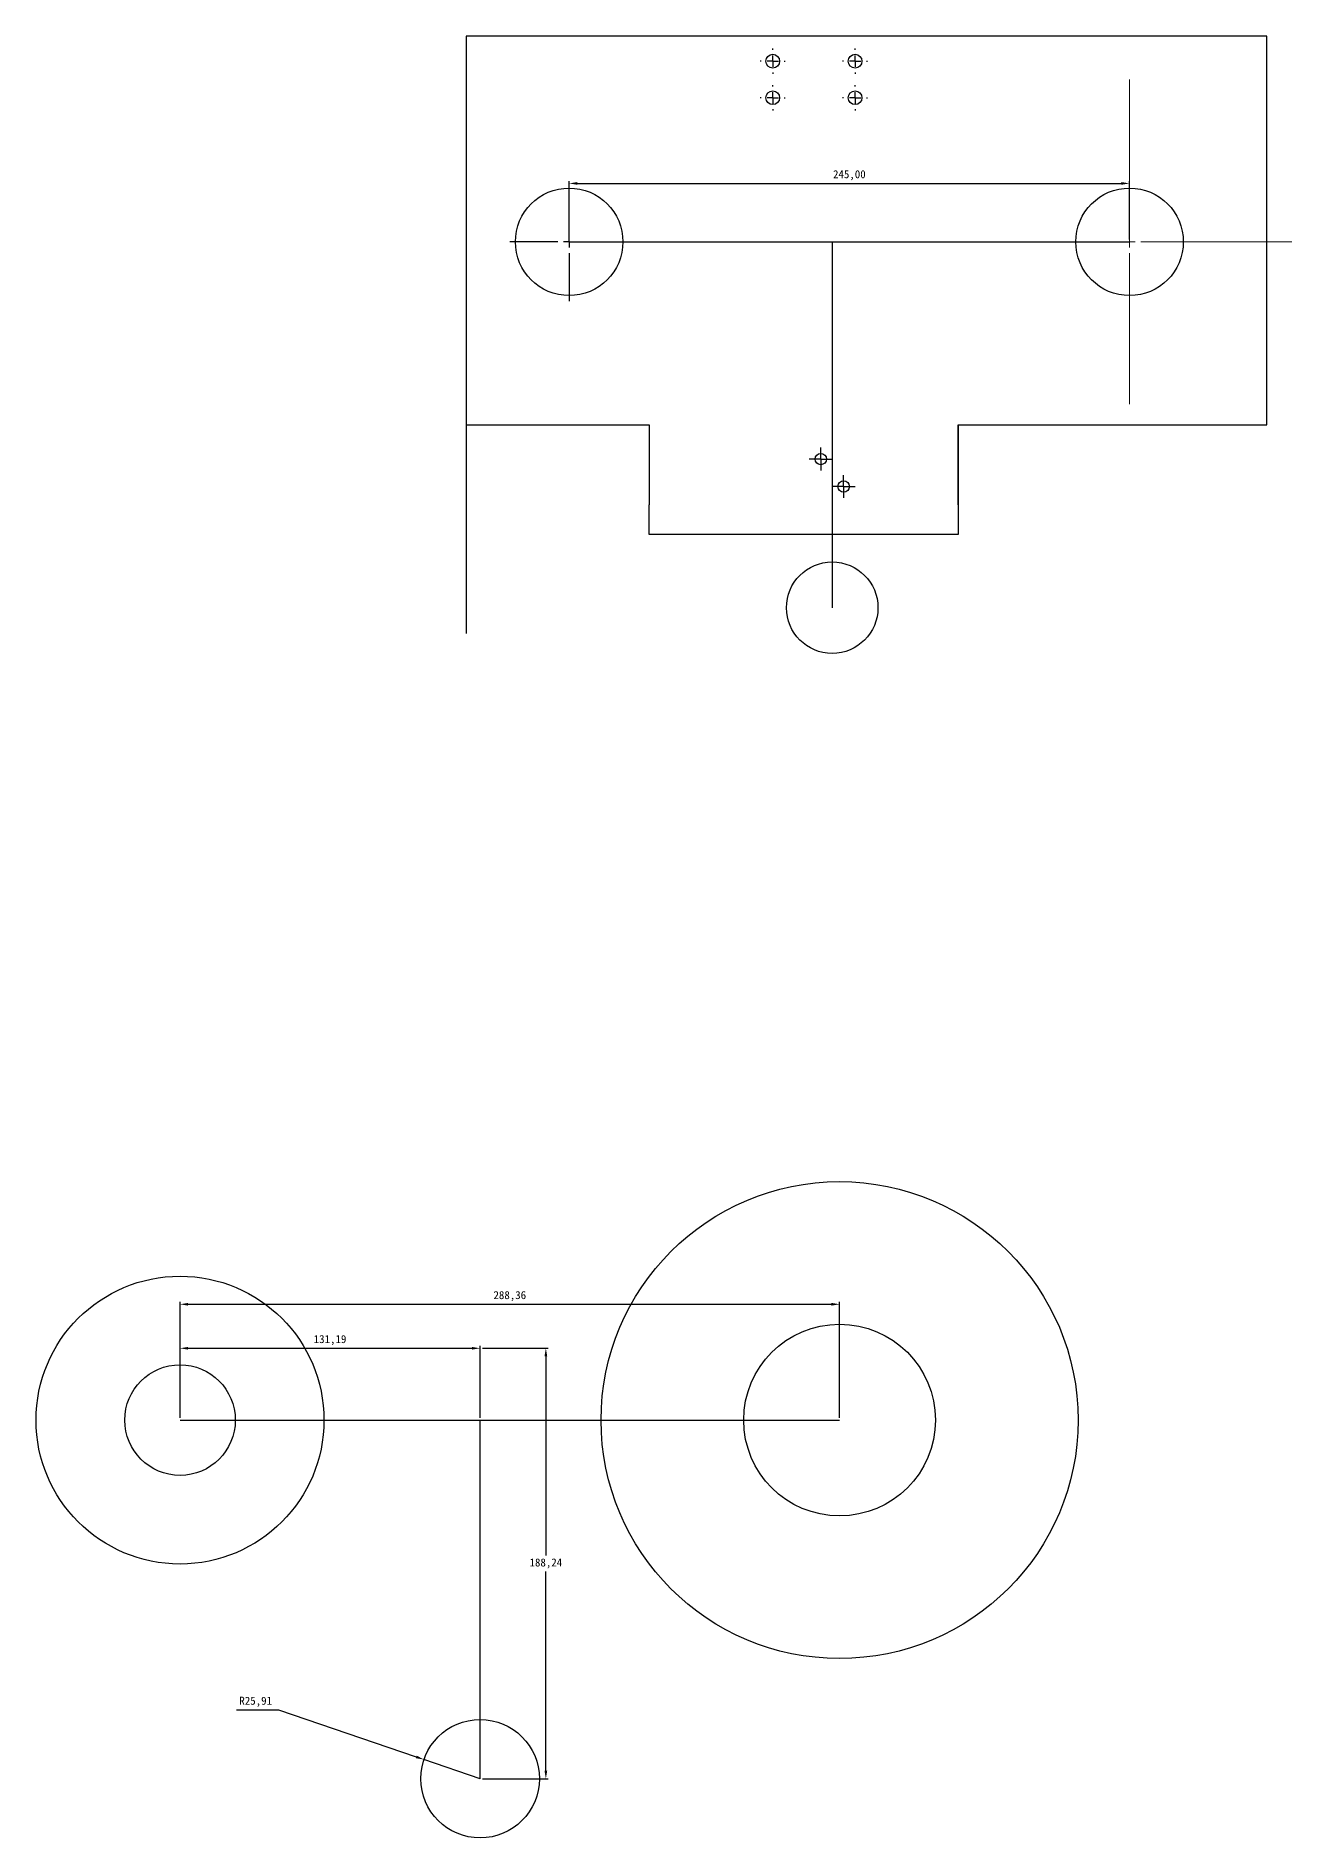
# Model space of a CAD drawing. Header units: millimetres. Extents: x 1 to 4048, y -393 to 1512.
# Drawn here: x 2070 to 2619, y 724 to 1512 of the extents above; entities that cross this region are included whole.
import ezdxf

# ---------------------------------------------------------------- set-up
doc = ezdxf.new("R2010")
doc.units = ezdxf.units.MM
doc.header["$PDSIZE"] = -1
doc.layers.add('10', color=7, linetype='Continuous')
doc.dimstyles.new('ISO-25', dxfattribs={"dimtxt": 2.5, "dimasz": 2.5, "dimexe": 1.25, "dimexo": 0.625, "dimtad": 1, "dimtxsty": 'Standard', "dimcen": 2.5, "dimadec": 0, "dimazin": 0, "dimtfac": 1, "dimtmove": 0, "dimatfit": 3, "dimfxl": 1, "dimarcsym": 0})

# ---------------------------------------------------------------- blocks, each defined once
blk = doc.blocks.new('SW_CENTERMARKSYMBOL_0')
at = {"color": 0, "linetype": 'Continuous', "lineweight": 18}
for p, q in [((0, 5), (0, 71)), ((-5, 0), (-71, 0)), ((0, 0), (-2.5, 0)), ((0, 0), (0, 2.5)), ((0, 0), (0, -2.5)), ((0, 0), (2.5, 0)), ((5, 0), (71, 0)), ((0, -5), (0, -71))]:
    blk.add_line(p, q, dxfattribs=at)
blk = doc.blocks.new('SW_CENTERMARKSYMBOL_1')
at = {"layer": '10', "color": 0}
for p, q in [((0, 5), (0, 26)), ((-5, 0), (-26, 0)), ((0, 0), (-2.5, 0)), ((0, 0), (0, 2.5)), ((0, 0), (0, -2.5)), ((0, 0), (2.5, 0)), ((5, 0), (26, 0)), ((0, -5), (0, -26))]:
    blk.add_line(p, q, dxfattribs=at)
blk = doc.blocks.new('SW_CENTERMARKSYMBOL_2')
at = {"layer": '10', "color": 0}
for p, q in [((-2.5, 0), (-5, 0)), ((0, 0), (-2.5, 0)), ((0, 2.5), (0, 5)), ((0, 0), (0, 2.5)), ((0, 0), (0, -2.5)), ((0, 0), (2.5, 0)), ((2.5, 0), (5, 0)), ((0, -2.5), (0, -5))]:
    blk.add_line(p, q, dxfattribs=at)
blk = doc.blocks.new('SW_CENTERMARKSYMBOL_3')
at = {"layer": '10', "color": 0}
for p, q in [((-2.5, 0), (-5, 0)), ((0, 0), (-2.5, 0)), ((0, 2.5), (0, 5)), ((0, 0), (0, 2.5)), ((0, 0), (0, -2.5)), ((0, 0), (2.5, 0)), ((2.5, 0), (5, 0)), ((0, -2.5), (0, -5))]:
    blk.add_line(p, q, dxfattribs=at)
blk = doc.blocks.new('SW_CENTERMARKSYMBOL_4')
at = {"layer": '10', "color": 0}
for p, q in [((-5, 0), (-5.5, 0)), ((0, 0), (-2.5, 0)), ((0, 5), (0, 5.5)), ((0, 0), (0, 2.5)), ((0, 0), (0, -2.5)), ((0, 0), (2.5, 0)), ((5, 0), (5.5, 0)), ((0, -5), (0, -5.5))]:
    blk.add_line(p, q, dxfattribs=at)
blk = doc.blocks.new('SW_CENTERMARKSYMBOL_5')
at = {"layer": '10', "color": 0}
for p, q in [((-5, 0), (-5.5, 0)), ((0, 0), (-2.5, 0)), ((0, 5), (0, 5.5)), ((0, 0), (0, 2.5)), ((0, 0), (0, -2.5)), ((0, 0), (2.5, 0)), ((5, 0), (5.5, 0)), ((0, -5), (0, -5.5))]:
    blk.add_line(p, q, dxfattribs=at)
blk = doc.blocks.new('SW_CENTERMARKSYMBOL_6')
at = {"layer": '10', "color": 0}
for p, q in [((-5, 0), (-5.5, 0)), ((0, 0), (-2.5, 0)), ((0, 5), (0, 5.5)), ((0, 0), (0, 2.5)), ((0, 0), (0, -2.5)), ((0, 0), (2.5, 0)), ((5, 0), (5.5, 0)), ((0, -5), (0, -5.5))]:
    blk.add_line(p, q, dxfattribs=at)
blk = doc.blocks.new('SW_CENTERMARKSYMBOL_7')
at = {"layer": '10', "color": 0}
for p, q in [((-5, 0), (-5.5, 0)), ((0, 0), (-2.5, 0)), ((0, 5), (0, 5.5)), ((0, 0), (0, 2.5)), ((0, 0), (0, -2.5)), ((0, 0), (2.5, 0)), ((5, 0), (5.5, 0)), ((0, -5), (0, -5.5))]:
    blk.add_line(p, q, dxfattribs=at)
blk = doc.blocks.new('*D18')
at = {"color": 0, "lineweight": -2, "transparency": 16777216}
for p, q in [((2303.35, 1422.78), (2303.35, 1448.33)), ((2306.9, 1447.33), (2544.79, 1447.33)), ((2548.35, 1422.78), (2548.35, 1448.33))]:
    blk.add_line(p, q, dxfattribs=at)
at = {"color": 0, "transparency": 16777216}
for points in [[(2306.9, 1447.92), (2306.9, 1446.74), (2303.35, 1447.33)], [(2544.79, 1447.92), (2544.79, 1446.74), (2548.35, 1447.33)]]:
    blk.add_solid(points, dxfattribs=at)
at = {"layer": 'Defpoints', "color": 0, "transparency": 16777216}
for p in [(2548.35, 1447.33), (2303.35, 1421.78), (2548.35, 1421.78)]:
    blk.add_point(p, dxfattribs=at)
at = {"color": 0, "transparency": 16777216, "insert": (2425.85, 1450.9), "char_height": 3.5, "attachment_point": 5}
blk.add_mtext('245,00', dxfattribs=at)
blk = doc.blocks.new('*D19')
at = {"color": 0, "lineweight": -2, "transparency": 16777216}
for p, q in [((2133.21, 907.49), (2133.21, 958.15)), ((2136.77, 957.15), (2418.02, 957.15)), ((2421.57, 907.49), (2421.57, 958.15))]:
    blk.add_line(p, q, dxfattribs=at)
at = {"color": 0, "transparency": 16777216}
for points in [[(2136.77, 957.74), (2136.77, 956.55), (2133.21, 957.15)], [(2418.02, 957.74), (2418.02, 956.55), (2421.57, 957.15)]]:
    blk.add_solid(points, dxfattribs=at)
at = {"layer": 'Defpoints', "color": 0, "transparency": 16777216}
for p in [(2421.57, 957.15), (2133.21, 906.49), (2421.57, 906.49)]:
    blk.add_point(p, dxfattribs=at)
at = {"color": 0, "transparency": 16777216, "insert": (2277.39, 960.71), "char_height": 3.5, "attachment_point": 5}
blk.add_mtext('288,36', dxfattribs=at)
blk = doc.blocks.new('*D20')
at = {"color": 0, "lineweight": -2, "transparency": 16777216}
for p, q in [((2133.21, 907.49), (2133.21, 938.9)), ((2136.77, 937.9), (2260.84, 937.9)), ((2264.4, 907.49), (2264.4, 938.9))]:
    blk.add_line(p, q, dxfattribs=at)
at = {"color": 0, "transparency": 16777216}
for points in [[(2136.77, 938.49), (2136.77, 937.31), (2133.21, 937.9)], [(2260.84, 938.49), (2260.84, 937.31), (2264.4, 937.9)]]:
    blk.add_solid(points, dxfattribs=at)
at = {"layer": 'Defpoints', "color": 0, "transparency": 16777216}
for p in [(2264.4, 937.9), (2133.21, 906.49), (2264.4, 906.49)]:
    blk.add_point(p, dxfattribs=at)
at = {"color": 0, "transparency": 16777216, "insert": (2198.8, 941.47), "char_height": 3.5, "attachment_point": 5}
blk.add_mtext('131,19', dxfattribs=at)
blk = doc.blocks.new('*D21')
at = {"color": 0, "lineweight": -2, "transparency": 16777216}
for p, q in [((2265.4, 937.9), (2294.16, 937.9)), ((2293.16, 934.34), (2293.16, 847.34)), ((2293.16, 753.21), (2293.16, 840.21)), ((2265.4, 749.66), (2294.16, 749.66))]:
    blk.add_line(p, q, dxfattribs=at)
at = {"color": 0, "transparency": 16777216}
for points in [[(2292.56, 934.34), (2293.75, 934.34), (2293.16, 937.9)], [(2292.56, 753.21), (2293.75, 753.21), (2293.16, 749.66)]]:
    blk.add_solid(points, dxfattribs=at)
at = {"layer": 'Defpoints', "color": 0, "transparency": 16777216}
for p in [(2264.4, 937.9), (2264.4, 749.66), (2293.16, 749.66)]:
    blk.add_point(p, dxfattribs=at)
at = {"color": 0, "transparency": 16777216, "insert": (2293.16, 843.78), "char_height": 3.5, "attachment_point": 5}
blk.add_mtext('188,24', dxfattribs=at)
blk = doc.blocks.new('*D22')
at = {"color": 0, "lineweight": -2, "transparency": 16777216}
for p, q in [((2157.84, 779.75), (2176.29, 779.75)), ((2176.29, 779.75), (2236.51, 759.18)), ((2264.4, 749.66), (2239.88, 758.03))]:
    blk.add_line(p, q, dxfattribs=at)
at = {"color": 0, "transparency": 16777216}
blk.add_solid([(2236.7, 759.74), (2236.32, 758.62), (2239.88, 758.03)], dxfattribs=at)
at = {"layer": 'Defpoints', "color": 0, "transparency": 16777216}
for p in [(2239.88, 758.03), (2264.4, 749.66)]:
    blk.add_point(p, dxfattribs=at)
at = {"color": 0, "transparency": 16777216, "insert": (2166.3, 783.31), "char_height": 3.5, "attachment_point": 5}
blk.add_mtext('R25,91', dxfattribs=at)

msp = doc.modelspace()

# ---------------------------------------------------------------- linework, layer by layer
at = {"color": 7, "linetype": 'Continuous', "lineweight": 25}
for p, q in [((2608.347, 1511.784), (2258.347, 1511.784)), ((2258.347, 1511.784), (2258.347, 1250.566)), ((2608.347, 1341.784), (2608.347, 1511.784)), ((2258.347, 1341.784), (2338.347, 1341.784)), ((2338.347, 1341.784), (2338.347, 1306.784)), ((2473.347, 1341.784), (2608.347, 1341.784)), ((2473.347, 1306.784), (2473.347, 1341.784))]:
    msp.add_line(p, q, dxfattribs=at)
for p, q in [((2303.347, 1421.784), (2548.347, 1421.784)), ((2303.347, 1421.784), (2415.347, 1421.784)), ((2303.347, 1421.784), (2418.347, 1421.784)), ((2418.347, 1421.784), (2418.347, 1261.784)), ((2473.347, 1341.784), (2473.347, 1293.784)), ((2338.347, 1293.784), (2338.347, 1306.784)), ((2473.347, 1293.784), (2338.347, 1293.784)), ((2133.212, 906.495), (2421.572, 906.495)), ((2264.398, 749.657), (2264.398, 906.495))]:
    msp.add_line(p, q)
for centre, radius in [((2392.347, 1500.784), 3), ((2428.347, 1500.784), 3), ((2392.347, 1484.784), 3), ((2428.347, 1484.784), 3), ((2303.347, 1421.784), 23.5), ((2548.347, 1421.784), 23.5), ((2413.347, 1326.784), 2.5), ((2423.347, 1314.784), 2.5)]:
    msp.add_circle(centre, radius, dxfattribs=at)
for centre, radius in [((2418.347, 1261.784), 20), ((2421.572, 906.495), 104.283), ((2133.212, 906.495), 62.943), ((2421.572, 906.495), 41.914), ((2133.212, 906.495), 24.167), ((2264.398, 749.657), 25.91)]:
    msp.add_circle(centre, radius)

# ---------------------------------------------------------------- block references
at = {"layer": '10'}
for name, p in [('SW_CENTERMARKSYMBOL_5', (2392.347, 1500.784)), ('SW_CENTERMARKSYMBOL_4', (2428.347, 1500.784)), ('SW_CENTERMARKSYMBOL_6', (2392.347, 1484.784)), ('SW_CENTERMARKSYMBOL_7', (2428.347, 1484.784)), ('SW_CENTERMARKSYMBOL_0', (2548.347, 1421.784)), ('SW_CENTERMARKSYMBOL_1', (2303.347, 1421.784)), ('SW_CENTERMARKSYMBOL_3', (2413.347, 1326.784)), ('SW_CENTERMARKSYMBOL_2', (2423.347, 1314.784))]:
    msp.add_blockref(name, p, dxfattribs=at)

# ---------------------------------------------------------------- dimensions: what is measured, and where the dimension line sits
for base, p1, p2, picture, middle in [((2548.347, 1447.33), (2303.347, 1421.784), (2548.347, 1421.784), '*D18', (2425.847, 1450.896)), ((2421.572, 957.146), (2133.212, 906.495), (2421.572, 906.495), '*D19', (2277.392, 960.712)), ((2264.398, 937.901), (2133.212, 906.495), (2264.398, 906.495), '*D20', (2198.805, 941.466))]:
    dim = msp.add_linear_dim(base=base, p1=p1, p2=p2, dimstyle='ISO-25', override={"dimtxt": 3.5, "dimasz": 3.556, "dimexe": 1, "dimexo": 1, "dimgap": 1.524, "dimtih": 1, "dimtoh": 1, "dimzin": 1, "dimadec": 2, "dimtzin": 1})
    dim.commit()
    dim.dimension.update_dxf_attribs({"geometry": picture, "text_midpoint": middle})
dim = msp.add_linear_dim(base=(2293.158, 749.657), p1=(2264.398, 937.901), p2=(2264.398, 749.657), angle=90, dimstyle='ISO-25', override={"dimtxt": 3.5, "dimasz": 3.556, "dimexe": 1, "dimexo": 1, "dimgap": 1.524, "dimtih": 1, "dimtoh": 1, "dimzin": 1, "dimadec": 2, "dimtzin": 1})
dim.commit()
dim.dimension.update_dxf_attribs({"geometry": '*D21', "text_midpoint": (2293.158, 843.779)})
dim = msp.add_radius_dim(center=(2264.398, 749.657), mpoint=(2239.878, 758.03), dimstyle='ISO-25', override={"dimtxt": 3.5, "dimasz": 3.556, "dimexe": 1, "dimexo": 1, "dimgap": 1.524, "dimtih": 1, "dimtoh": 1, "dimzin": 1, "dimadec": 2, "dimtzin": 1})
dim.commit()
dim.dimension.update_dxf_attribs({"geometry": '*D22', "text_midpoint": (2166.303, 779.748), "dimtype": 164})

doc.saveas('drawing.dxf')
